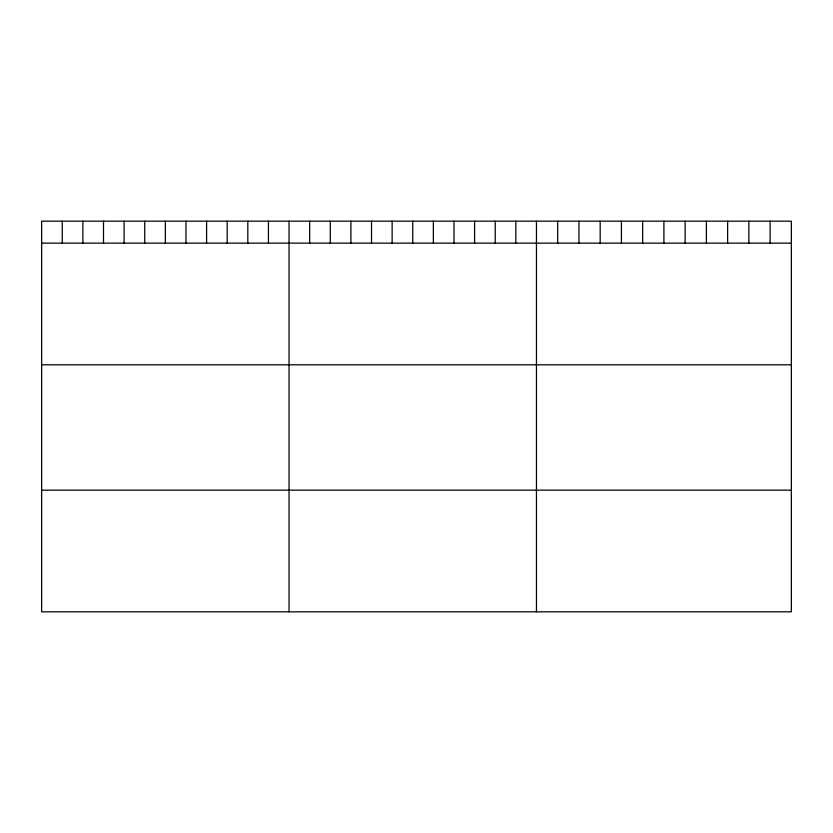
<?xml version="1.0" encoding="UTF-8"?>
<svg xmlns="http://www.w3.org/2000/svg" width="833" height="833" viewBox="0 0 833 833"><rect width="100%" height="100%" fill="white"/><g stroke="black" fill="none" stroke-linecap="round" stroke-linejoin="round"><path stroke-width="1.25" d="M791.35 243.132L791.35 611.828L41.65 611.828L41.65 221.172L791.35 221.172L791.35 243.132L41.65 243.132M41.65 364.802L791.35 364.802M41.65 490.158L791.35 490.158M770.109 221.172L770.109 243.132M748.867 221.172L748.867 243.132M727.625 221.172L727.625 243.132M706.384 221.172L706.384 243.132M685.143 221.172L685.143 243.132M663.901 221.172L663.901 243.132M642.66 221.172L642.66 243.132M621.418 221.172L621.418 243.132M600.177 221.172L600.177 243.132M578.935 221.172L578.935 243.132M557.693 221.172L557.693 243.132M536.452 221.172L536.452 611.828M515.835 221.172L515.835 243.132M495.219 221.172L495.219 243.132M474.602 221.172L474.602 243.132M453.985 221.172L453.985 243.132M433.368 221.172L433.368 243.132M412.751 221.172L412.751 243.132M392.135 221.172L392.135 243.132M371.518 221.172L371.518 243.132M350.901 221.172L350.901 243.132M330.284 221.172L330.284 243.132M309.668 221.172L309.668 243.132M289.051 221.172L289.051 611.828M268.434 221.172L268.434 243.132M247.817 221.172L247.817 243.132M227.201 221.172L227.201 243.132M206.584 221.172L206.584 243.132M185.967 221.172L185.967 243.132M165.351 221.172L165.351 243.132M144.734 221.172L144.734 243.132M124.117 221.172L124.117 243.132M103.5 221.172L103.5 243.132M82.883 221.172L82.883 243.132M62.267 221.172L62.267 243.132"/></g></svg>
